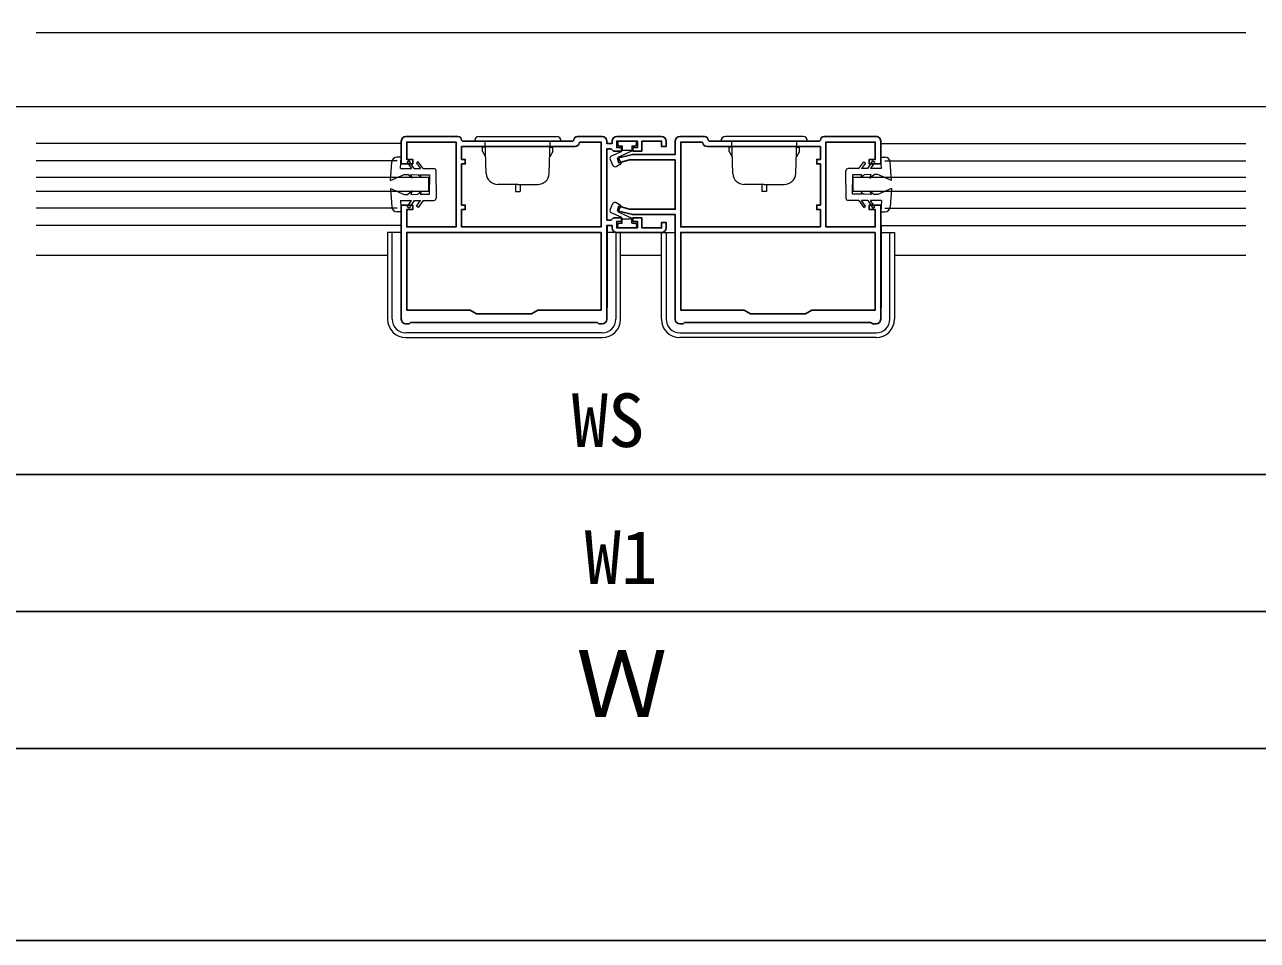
# Model space of a CAD drawing. Units: millimetres, scale not verified. Extents: x -700 to 700, y -1044 to 1037.
# Drawn here: x -135 to 135, y -1043.7 to -843.2 of the extents above; entities that cross this region are included whole.
import ezdxf
from ezdxf.enums import TextEntityAlignment as Align

# ---------------------------------------------------------------- set-up
doc = ezdxf.new("R2010")
doc.units = ezdxf.units.MM
doc.header["$LTSCALE"] = 6
for name, color, linetype in [('0-2_YKK_11', 7, 'Continuous'), ('0-7_YKK_D', 6, 'Continuous'), ('0-8_YKK_ZWAK', 7, 'Continuous')]:
    doc.layers.add(name, color=color, linetype=linetype)
doc.layers.add('0-4_YKK_12', color=2, linetype='Continuous', lineweight=18)
doc.layers.add('0-5_YKK_13', color=4, linetype='Continuous', lineweight=18)
doc.styles.add('ＭＳ ゴシック', font='')
doc.styles.get('ＭＳ ゴシック').set_extended_font_data('MS Gothic')

msp = doc.modelspace()

# ---------------------------------------------------------------- linework, layer by layer
at = {"layer": '0-2_YKK_11'}
for p, q in [((-51.5, -867.7), (-40.1, -867.7)), ((-13.9, -867.7), (-8.5, -867.7)), ((-5.3, -867.7), (4.5, -867.7)), ((8.5, -867.701), (13.9, -867.701)), ((40.1, -867.701), (51.5, -867.701)), ((4.5, -888.7), (-5.3, -888.7))]:
    msp.add_line(p, q, dxfattribs=at)
for points in [[(-52.5, -907.7), (-52.5, -882.7), (-50, -882.7), (-50, -883.7), (-51.3, -883.7), (-51.3, -887.5), (-40.5, -887.5), (-40.5, -868.9), (-51.3, -868.9), (-51.3, -872.7), (-50, -872.7), (-50, -873.7), (-52.5, -873.7), (-52.5, -868.7)], [(-39.3, -868.498), (-39.1, -868.7), (-14.9, -868.7), (-14.7, -868.5)], [(-13.514, -869.068), (-13.317, -868.9), (-8.7, -868.9), (-8.7, -887.5)], [(-7.5, -868.7), (-7.5, -869.2), (-6.3, -869.2), (-6.3, -868.7)], [(5.5, -868.7), (5.5, -869.9), (4.5, -869.9), (4.5, -868.7), (0.2, -868.7), (0.2, -870.9), (-1.8, -870.9), (-1.8, -870.1), (-0.8, -870.1), (-0.8, -868.7), (-5.3, -868.7), (-5.3, -870.1), (-4.3, -870.1), (-4.3, -870.9), (-6, -870.9), (-6.3, -870.6), (-6.5, -870.4), (-7.5, -870.4), (-7.5, -886), (-6.5, -886), (-6.3, -885.8), (-6, -885.5), (-4.3, -885.5), (-4.3, -886.3), (-5.3, -886.3), (-5.3, -887.7), (-0.8, -887.7), (-0.8, -886.3), (-1.8, -886.3), (-1.8, -885.5), (0.2, -885.5), (0.2, -887.7), (4.5, -887.7), (4.5, -886.5), (5.5, -886.5), (5.5, -887.7)], [(7.5, -907.701), (7.5, -884.801), (-1.894, -884.801), (-5.129, -883.934), (-4.871, -882.968), (-2.508, -883.601), (7.5, -883.601), (7.5, -872.801), (-2.508, -872.801), (-4.871, -873.434), (-5.129, -872.468), (-1.893, -871.601), (7.5, -871.601), (7.5, -868.701)], [(39.3, -887.501), (8.7, -887.501), (8.7, -868.901), (13.317, -868.901), (13.514, -869.068)], [(14.7, -868.501), (14.9, -868.701), (39.1, -868.701), (39.3, -868.501)], [(52.5, -868.701), (52.5, -873.701), (50, -873.701), (50, -872.701), (51.3, -872.701), (51.3, -868.901), (40.5, -868.901), (40.5, -887.501), (51.3, -887.501), (51.3, -883.701), (50, -883.701), (50, -882.701), (52.5, -882.701), (52.5, -907.701)], [(-8.7, -887.5), (-39.3, -887.5), (-39.3, -883.7), (-38.5, -883.7), (-38.5, -882.7), (-39.3, -882.7), (-39.3, -873.7), (-38.5, -873.7), (-38.5, -872.7), (-39.3, -872.7), (-39.3, -869.9), (-14.5, -869.9)], [(14.5, -869.901), (39.3, -869.901), (39.3, -872.701), (38.5, -872.701), (38.5, -873.701), (39.3, -873.701), (39.3, -882.701), (38.5, -882.701), (38.5, -883.701), (39.3, -883.701), (39.3, -887.501)], [(-6.3, -887.7), (-6.3, -887.2), (-7.5, -887.2), (-7.5, -907.7)], [(-9.5, -908.4), (-50.5, -908.4), (-50.8, -908.7), (-51.5, -908.7)], [(-8.5, -908.7), (-9.2, -908.7), (-9.5, -908.4)], [(50.28, -908.401), (9.5, -908.401), (9.2, -908.701), (8.5, -908.701)], [(51.5, -908.701), (50.8, -908.701), (50.54, -908.551), (50.28, -908.401)]]:
    msp.add_lwpolyline(points, dxfattribs=at)
for points in [[(-8.7, -888.7), (-51.3, -888.7), (-51.3, -905.7), (-37.386, -905.7), (-36, -906.5), (-24, -906.5), (-22.614, -905.7), (-8.7, -905.7)], [(51.3, -888.701), (8.7, -888.701), (8.7, -905.701), (22.614, -905.701), (24, -906.501), (36, -906.501), (37.386, -905.701), (51.3, -905.701)]]:
    msp.add_lwpolyline(points, close=True, dxfattribs=at)
for centre, radius, start, end in [((-51.5, -868.7), 1, 90.00001, 179.99999), ((-40.1, -868.5), 0.8, 0.15796, 90.00004), ((-13.9, -868.5), 0.8, 90.00005, 180.00089), ((-14.5, -868.9), 1, 270, 350.30708), ((-8.5, -868.7), 1, 0.00001, 89.99999), ((-5.3, -868.7), 1, 90.00001, 179.99999), ((4.5, -868.7), 1, 0.00001, 89.99999), ((8.5, -868.701), 1, 90.00001, 179.99999), ((14.5, -868.901), 1, 189.59247, 269.99999), ((13.9, -868.501), 0.8, 359.99896, 90.00003), ((40.1, -868.501), 0.8, 89.99998, 180.00088), ((51.5, -868.701), 1, 359.99909, 89.99999), ((-5.3, -887.7), 1, 180.00001, 269.99999), ((4.5, -887.7), 1, 270.00001, 359.99999), ((-51.5, -907.7), 1, 180.00001, 269.99999), ((-8.5, -907.7), 1, 270.00001, 359.99999), ((8.5, -907.701), 1, 180.00001, 269.99999), ((51.5, -907.701), 1, 270.00001, 359.99913)]:
    msp.add_arc(centre, radius, start, end, dxfattribs=at)
at = {"layer": '0-4_YKK_12'}
for p, q in [((-132.5, -844.9), (132.5, -844.9)), ((616.225, -861.2), (-616.225, -861.2)), ((-52.5, -869.201), (-132.5, -869.201)), ((52.5, -869.201), (132.5, -869.201)), ((-53.425, -873.001), (-132.5, -873.001)), ((53.425, -873.001), (132.5, -873.001)), ((-46.496, -876.7), (-132.5, -876.7)), ((-46.496, -879.7), (-46.496, -876.7)), ((132.5, -876.701), (46.496, -876.701)), ((46.496, -879.701), (46.496, -876.701)), ((-46.496, -879.7), (-132.5, -879.7)), ((132.5, -879.701), (46.496, -879.701)), ((-53.425, -883.401), (-132.5, -883.401)), ((53.425, -883.401), (132.5, -883.401)), ((-52.5, -887.201), (-132.5, -887.201)), ((52.6, -887.201), (132.5, -887.201)), ((-132.5, -893.7), (-55.5, -893.7)), ((-4.5, -893.7), (4.5, -893.7)), ((55.5, -893.7), (132.5, -893.7))]:
    msp.add_line(p, q, dxfattribs=at)
at = {"layer": '0-5_YKK_13'}
for p, q in [((-36.5, -868.7), (-17.5, -868.7)), ((-35.5, -867.7), (-18.5, -867.7)), ((-33.881, -875.787), (-34.129, -868.7)), ((-20.119, -875.787), (-19.871, -868.7)), ((-5.1, -869.001), (-5.1, -869.401)), ((-1.3, -868.701), (-4.8, -868.701)), ((-1, -869.401), (-1, -869.001)), ((36.5, -868.7), (17.5, -868.7)), ((35.5, -867.7), (18.5, -867.7)), ((20.119, -875.787), (19.871, -868.7)), ((33.881, -875.787), (34.129, -868.7)), ((-34.118, -870), (-34.7, -870)), ((-34.7, -870.998), (-34.7, -870)), ((-34.7, -870.998), (-34.05, -872.124)), ((-19.3, -870.998), (-19.95, -872.124)), ((-19.882, -870), (-19.3, -870)), ((-19.3, -870.998), (-19.3, -870)), ((-4.373, -871.028), (-6.511, -872.026)), ((-5, -872.204), (-2, -870.805)), ((-4.8, -869.701), (-4.1, -869.701)), ((-4.1, -869.701), (-4.1, -870.701)), ((-4.1, -870.701), (-2, -870.701)), ((-2, -869.701), (-2, -870.805)), ((-2, -869.701), (-1.3, -869.701)), ((19.3, -870.998), (19.3, -870)), ((19.882, -870), (19.3, -870)), ((19.3, -870.998), (19.95, -872.124)), ((34.7, -870.998), (34.05, -872.124)), ((34.118, -870), (34.7, -870)), ((34.7, -870.998), (34.7, -870)), ((-54.9, -877.3), (-54.596, -873.309)), ((-52.5, -872.2), (-53.4, -872.2)), ((-52.7, -874.7), (-52.5, -872.2)), ((-52.7, -874.7), (-50.302, -874.7)), ((-49.7, -874.7), (-48.313, -874.7)), ((-47.698, -874.7), (-45.4, -874.7)), ((-6.753, -872.69), (-6.136, -874.012)), ((-5.433, -874.234), (-4.346, -873.606)), ((-5, -872.204), (-4.346, -873.606)), ((47.698, -874.701), (45.4, -874.701)), ((49.7, -874.701), (48.313, -874.701)), ((52.7, -874.701), (50.302, -874.701)), ((52.7, -874.701), (52.5, -872.201)), ((52.5, -872.201), (53.4, -872.201)), ((54.9, -877.301), (54.597, -873.31)), ((-54.9, -877.3), (-51.9, -876)), ((-51.9, -876), (-51.1, -876.015)), ((-50.1, -876.8), (-51.1, -876.015)), ((-50.1, -876.8), (-50.4, -876.027)), ((-50.4, -876.027), (-48.9, -876.054)), ((-48.2, -876.5), (-48.9, -876.054)), ((-46.3, -876.1), (-46.3, -878.2)), ((-44.9, -878.2), (-44.9, -875.2)), ((44.9, -878.201), (44.9, -875.201)), ((46.3, -876.101), (46.3, -878.201)), ((48.2, -876.501), (48.9, -876.055)), ((50.4, -876.028), (48.9, -876.055)), ((50.1, -876.801), (51.1, -876.016)), ((50.1, -876.801), (50.4, -876.028)), ((51.9, -876.001), (51.1, -876.016)), ((54.9, -877.301), (51.9, -876.001)), ((-54.9, -879.1), (-51.9, -880.4)), ((-54.9, -879.1), (-54.597, -883.091)), ((-50.1, -879.6), (-51.1, -880.386)), ((-50.1, -879.6), (-50.4, -880.373)), ((-48.2, -879.9), (-48.9, -880.347)), ((-46.3, -880.3), (-46.3, -878.2)), ((-44.9, -878.2), (-44.9, -881.2)), ((-27, -878.2), (-31.383, -878.2)), ((-27.5, -878.2), (-27.5, -879.7)), ((-27.5, -879.7), (-26.5, -879.7)), ((-27, -878.2), (-22.617, -878.2)), ((-26.5, -878.2), (-26.5, -879.7)), ((27, -878.2), (22.617, -878.2)), ((26.5, -878.2), (26.5, -879.7)), ((27.5, -879.7), (26.5, -879.7)), ((27, -878.2), (31.383, -878.2)), ((27.5, -878.2), (27.5, -879.7)), ((44.9, -878.201), (44.9, -881.201)), ((46.3, -880.301), (46.3, -878.201)), ((48.2, -879.901), (48.9, -880.348)), ((50.1, -879.601), (51.1, -880.387)), ((50.1, -879.601), (50.4, -880.375)), ((54.9, -879.101), (51.9, -880.401)), ((54.9, -879.101), (54.597, -883.092)), ((-52.7, -881.7), (-52.5, -884.2)), ((-52.7, -881.7), (-50.302, -881.7)), ((-51.9, -880.4), (-51.1, -880.386)), ((-50.4, -880.373), (-48.9, -880.347)), ((-49.7, -881.7), (-48.313, -881.7)), ((-47.698, -881.7), (-48.798, -883.2)), ((-47.698, -881.7), (-45.4, -881.7)), ((-6.753, -883.712), (-6.136, -882.39)), ((-5.433, -882.168), (-4.346, -882.796)), ((-5, -884.199), (-4.346, -882.796)), ((47.698, -881.701), (45.4, -881.701)), ((47.698, -881.701), (48.798, -883.201)), ((49.7, -881.701), (48.313, -881.701)), ((50.4, -880.375), (48.9, -880.348)), ((52.7, -881.701), (50.302, -881.701)), ((51.9, -880.401), (51.1, -880.387)), ((52.7, -881.701), (52.5, -884.201)), ((-52.5, -884.2), (-53.4, -884.2)), ((-4.373, -885.374), (-6.511, -884.377)), ((-5, -884.199), (-2, -885.598)), ((-2, -886.701), (-2, -885.598)), ((7.4, -884.878), (7.4, -905.1)), ((52.5, -884.201), (53.4, -884.201)), ((-52.6, -887.201), (-52.6, -905.1)), ((-52.6, -888.249), (-52.5, -888.249)), ((-7.5, -888.249), (-7.4, -888.249)), ((-7.4, -887.278), (-7.4, -905.1)), ((-5.1, -887.401), (-5.1, -887.001)), ((-4.8, -886.701), (-4.1, -886.701)), ((-1.3, -887.701), (-4.8, -887.701)), ((-4.1, -885.701), (-2, -885.701)), ((-4.1, -886.701), (-4.1, -885.701)), ((-2, -886.701), (-1.3, -886.701)), ((-1, -887.001), (-1, -887.401)), ((7.5, -888.249), (7.4, -888.249)), ((52.6, -888.249), (52.5, -888.249)), ((52.6, -887.201), (52.6, -905.1)), ((-55.5, -888.7), (-55.5, -907.7)), ((-52.6, -888.7), (-55.5, -888.7)), ((-54.5, -907.7), (-54.5, -888.7)), ((-52.6, -889.426), (-52.5, -889.426)), ((-7.5, -889.426), (-7.4, -889.426)), ((-4.5, -888.7), (-7.4, -888.7)), ((-5.5, -888.7), (-5.5, -907.7)), ((-4.5, -907.7), (-4.5, -888.7)), ((4.5, -907.7), (4.5, -888.7)), ((4.5, -888.7), (7.4, -888.7)), ((5.5, -888.7), (5.5, -907.7)), ((7.5, -889.426), (7.4, -889.426)), ((52.6, -889.426), (52.5, -889.426)), ((52.6, -888.7), (55.5, -888.7)), ((54.5, -907.7), (54.5, -888.7)), ((55.5, -888.7), (55.5, -907.7)), ((-52.6, -905.1), (-52.5, -905.1)), ((-7.5, -905.1), (-7.4, -905.1)), ((7.5, -905.1), (7.4, -905.1)), ((52.6, -905.1), (52.5, -905.1)), ((-8.5, -910.7), (-51.5, -910.7)), ((-51.5, -911.7), (-8.5, -911.7)), ((8.5, -910.7), (51.5, -910.7)), ((51.5, -911.7), (8.5, -911.7))]:
    msp.add_line(p, q, dxfattribs=at)
for points in [[(-49.7, -874.7), (-50.778, -873.05), (-51.2, -873.326), (-50.302, -874.7)], [(-47.698, -874.7), (-48.798, -873.2), (-49.198, -873.494), (-48.313, -874.7)], [(47.698, -874.701), (48.798, -873.201), (49.198, -873.495), (48.313, -874.701)], [(49.7, -874.701), (50.778, -873.051), (51.2, -873.327), (50.302, -874.701)], [(-48.2, -876.5), (-48.4, -876.063), (-46.3, -876.1)], [(48.2, -876.501), (48.4, -876.064), (46.3, -876.101)], [(-48.2, -879.9), (-48.4, -880.338), (-46.3, -880.3)], [(48.2, -879.901), (48.4, -880.339), (46.3, -880.301)], [(-49.7, -881.7), (-50.778, -883.35), (-51.2, -883.075), (-50.302, -881.7)], [(-48.798, -883.2), (-49.198, -882.907), (-48.313, -881.7)], [(48.798, -883.201), (49.198, -882.908), (48.313, -881.701)], [(49.7, -881.701), (50.778, -883.351), (51.2, -883.076), (50.302, -881.701)]]:
    msp.add_lwpolyline(points, dxfattribs=at)
for centre, radius, start, end in [((-35.5, -868.7), 1, 90, 180), ((-18.5, -868.7), 1, 0, 90), ((-4.8, -869.001), 0.3, 90, 180), ((-1.3, -869.001), 0.3, 0, 90), ((18.5, -868.7), 1, 90, 180), ((35.5, -868.7), 1, 0, 90), ((-6.3, -872.479), 0.5, 115.00014, 205.00005), ((-4.8, -869.401), 0.3, 180, 270), ((-4.584, -870.575), 0.5, 295, 345.39617), ((-1.3, -869.401), 0.3, 270, 0), ((-53.4, -873.4), 1.2, 89.99964, 175.65153), ((-45.4, -875.2), 0.5, 359.99964, 89.99964), ((-5.683, -873.801), 0.5, 205.00005, 300.00004), ((45.4, -875.201), 0.5, 90.00036, 180.00036), ((53.4, -873.401), 1.2, 4.34847, 90.00036), ((-31.383, -875.7), 2.5, 182, 270), ((-22.617, -875.7), 2.5, 270, 358), ((22.617, -875.7), 2.5, 182, 270), ((31.383, -875.7), 2.5, 270, 358), ((-45.4, -881.2), 0.5, 269.99964, 359.99964), ((-5.683, -882.601), 0.5, 59.99996, 154.99995), ((45.4, -881.201), 0.5, 180.00036, 270.00036), ((-53.4, -883), 1.2, 184.34776, 269.99964), ((-6.3, -883.924), 0.5, 154.99995, 244.99986), ((-4.584, -885.827), 0.5, 14.60383, 65), ((53.4, -883.001), 1.2, 270.00036, 355.65224), ((-4.8, -887.001), 0.3, 90, 180), ((-4.8, -887.401), 0.3, 180, 270), ((-1.3, -887.001), 0.3, 0, 90), ((-1.3, -887.401), 0.3, 270, 0), ((-51.5, -907.7), 4, 180, 270), ((-51.5, -907.7), 3, 180, 270), ((-8.5, -907.7), 3, 270, 0), ((-8.5, -907.7), 4, 270, 0), ((8.5, -907.7), 4, 180, 270), ((8.5, -907.7), 3, 180, 270), ((51.5, -907.7), 3, 270, 0), ((51.5, -907.7), 4, 270, 0)]:
    msp.add_arc(centre, radius, start, end, dxfattribs=at)
at = {"layer": '0-7_YKK_D'}
for p, q in [((-514.725, -941.7), (514.725, -941.7)), ((-531.225, -971.7), (531.225, -971.7)), ((-554.725, -1001.7), (554.725, -1001.7))]:
    msp.add_line(p, q, dxfattribs=at)
at = {"layer": '0-8_YKK_ZWAK'}
msp.add_lwpolyline([(-700, -1043.7), (700, -1043.7), (700, 996.3)], dxfattribs=at)

# ---------------------------------------------------------------- texts
at = {"layer": '0-7_YKK_D', "style": 'ＭＳ ゴシック'}
for s, height, p in [('WS', 11.73, (-15.182, -939.2)), ('W1', 11.73, (-12.364, -969.2)), ('Ｗ', 14.66, (-14.205, -999.2))]:
    msp.add_text(s, height=height, dxfattribs=at).set_placement(p, align=Align.BOTTOM_LEFT)

doc.saveas('drawing.dxf')
